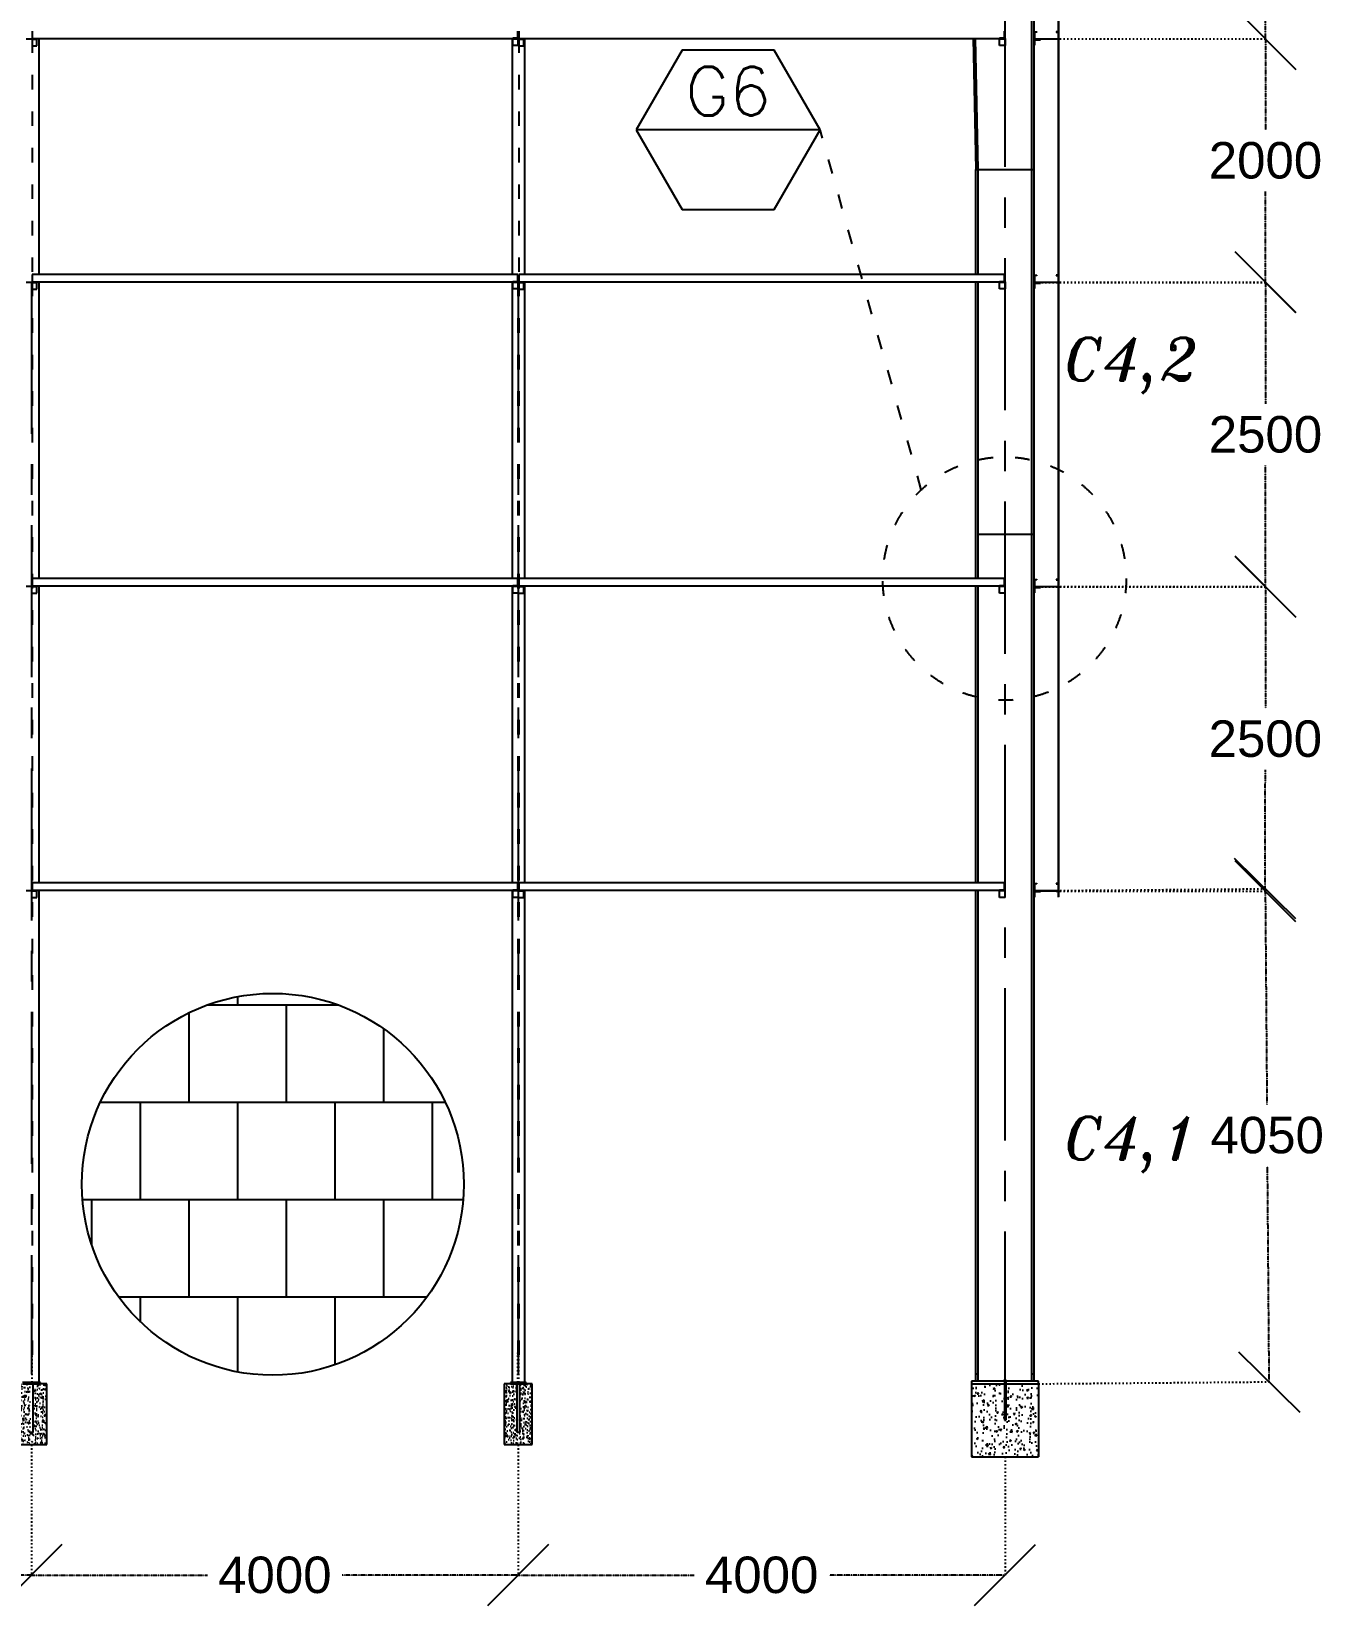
# Model space of a CAD drawing. Header units: inches. Extents: x -15 to 1885144, y -42615 to 866270.
# Drawn here: x 1717034 to 1727643, y 146264 to 159200 of the extents above; entities that cross this region are included whole.
import ezdxf
from ezdxf.enums import TextEntityAlignment as Align

# ---------------------------------------------------------------- set-up
doc = ezdxf.new("R2010")
doc.units = ezdxf.units.IN
doc.header["$LTSCALE"] = 100
doc.header["$MEASUREMENT"] = 0
for name, pattern in [('CENTER', [2, 1.25, -0.25, 0.25, -0.25]), ('dash line', [30, 12, -18]), ('PHANTOM2', [1.25, 0.625, -0.125, 0.125, -0.125, 0.125, -0.125])]:
    doc.linetypes.add(name, pattern=pattern)
for name, color, linetype in [('axis', 8, 'PHANTOM2'), ('bolt', 1, 'Continuous'), ('corrugated sheet', 6, 'Continuous'), ('dimensions', 10, 'PHANTOM2'), ('layout', 7, 'Continuous'), ('pedestal', 9, 'Continuous'), ('purlins', 4, 'Continuous'), ('sections', 3, 'Continuous'), ('text', 3, 'Continuous')]:
    doc.layers.add(name, color=color, linetype=linetype)
doc.styles.add('romans', font='romans.shx', dxfattribs={"width": 0.75})
doc.styles.get("Standard").update_dxf_attribs({"font": 'arial.ttf'})
doc.styles.add('TEXT-3', font='ITALICT.shx', dxfattribs={"height": 350})
doc.dimstyles.new('Dim_1', dxfattribs={"dimtxt": 300, "dimasz": 500, "dimexe": 0.0625, "dimexo": 0.0625, "dimgap": 100, "dimtad": 0, "dimtih": 1, "dimtoh": 1, "dimdec": 0, "dimzin": 0, "dimdsep": 46, "dimtxsty": 'Standard', "dimblk": 'OBLIQUE', "dimcen": 0.09, "dimclrd": 256, "dimclre": 256, "dimclrt": 256, "dimadec": 0, "dimazin": 0, "dimtm": 1e-09, "dimtfac": 1, "dimtdec": 0, "dimtofl": 0, "dimtmove": 0, "dimatfit": 3, "dimfxl": 1, "dimtfillclr": 256, "dimtolj": 1, "dimtzin": 0, "dimlwe": -1, "dimarcsym": 0})

# ---------------------------------------------------------------- blocks, each defined once
blk = doc.blocks.new('_Oblique')
at = {"color": 0, "linetype": 'ByBlock', "lineweight": -2}
blk.add_line((-0.5, -0.5), (0.5, 0.5), dxfattribs=at)
blk = doc.blocks.new('*D1380')
at = {"layer": 'Defpoints', "color": 0, "ltscale": 0.01, "transparency": 16777216}
for p in [(1725276, 152138), (1727172, 152154), (1725309, 148086)]:
    blk.add_point(p, dxfattribs=at)
at = {"layer": 'dimensions', "linetype": 'dash line', "ltscale": 0.01, "transparency": 16777216}
for p, q in [((1725276, 152138), (1727172, 152154)), ((1725309, 148086), (1727205, 148102))]:
    blk.add_line(p, q, dxfattribs=at)
at = {"layer": 'dimensions', "lineweight": -2, "ltscale": 0.01, "transparency": 16777216}
for p, q in [((1727172, 152154), (1727186, 150381)), ((1727205, 148102), (1727191, 149875))]:
    blk.add_line(p, q, dxfattribs=at)
at = {"layer": 'dimensions', "lineweight": -2, "ltscale": 0.01, "transparency": 16777216, "xscale": 500, "yscale": 500, "zscale": 500}
for p, rotation in [((1727172, 152154), 90.46661375195528), ((1727205, 148102), 270.4666137519553)]:
    blk.add_blockref('_Oblique', p, dxfattribs=dict(at, rotation=rotation))
at = {"layer": 'dimensions', "ltscale": 0.01, "transparency": 16777216, "insert": (1727188, 150128), "char_height": 300, "attachment_point": 5}
blk.add_mtext('\\A1;4050', dxfattribs=at)
blk = doc.blocks.new('*D1381')
at = {"layer": 'Defpoints', "color": 0, "ltscale": 0.01, "transparency": 16777216}
for p in [(1725276, 154638), (1727174, 154637), (1725274, 152136)]:
    blk.add_point(p, dxfattribs=at)
at = {"layer": 'dimensions', "linetype": 'dash line', "ltscale": 0.01, "transparency": 16777216}
for p, q in [((1725276, 154638), (1727174, 154637)), ((1725274, 152136), (1727172, 152135))]:
    blk.add_line(p, q, dxfattribs=at)
at = {"layer": 'dimensions', "lineweight": -2, "ltscale": 0.01, "transparency": 16777216}
for p, q in [((1727174, 154637), (1727173, 153639)), ((1727172, 152135), (1727173, 153133))]:
    blk.add_line(p, q, dxfattribs=at)
at = {"layer": 'dimensions', "lineweight": -2, "ltscale": 0.01, "transparency": 16777216, "xscale": 500, "yscale": 500, "zscale": 500}
for p, rotation in [((1727174, 154637), 89.95420002613147), ((1727172, 152135), 269.9542000261315)]:
    blk.add_blockref('_Oblique', p, dxfattribs=dict(at, rotation=rotation))
at = {"layer": 'dimensions', "ltscale": 0.01, "transparency": 16777216, "insert": (1727173, 153386), "char_height": 300, "attachment_point": 5}
blk.add_mtext('\\A1;2500', dxfattribs=at)
blk = doc.blocks.new('*D1382')
at = {"layer": 'Defpoints', "color": 0, "ltscale": 0.01, "transparency": 16777216}
for p in [(1725274, 157138), (1727174, 157138), (1725274, 154636)]:
    blk.add_point(p, dxfattribs=at)
at = {"layer": 'dimensions', "linetype": 'dash line', "ltscale": 0.01, "transparency": 16777216}
for p, q in [((1725274, 157138), (1727174, 157138)), ((1725274, 154636), (1727174, 154636))]:
    blk.add_line(p, q, dxfattribs=at)
at = {"layer": 'dimensions', "lineweight": -2, "ltscale": 0.01, "transparency": 16777216}
for p, q in [((1727174, 157138), (1727174, 156140)), ((1727174, 154636), (1727174, 155634))]:
    blk.add_line(p, q, dxfattribs=at)
at = {"layer": 'dimensions', "lineweight": -2, "ltscale": 0.01, "transparency": 16777216, "xscale": 500, "yscale": 500, "zscale": 500}
for p, rotation in [((1727174, 157138), 90), ((1727174, 154636), 270)]:
    blk.add_blockref('_Oblique', p, dxfattribs=dict(at, rotation=rotation))
at = {"layer": 'dimensions', "ltscale": 0.01, "transparency": 16777216, "insert": (1727174, 155887), "char_height": 300, "attachment_point": 5}
blk.add_mtext('\\A1;2500', dxfattribs=at)
blk = doc.blocks.new('*D1383')
at = {"layer": 'Defpoints', "color": 0, "ltscale": 0.01, "transparency": 16777216}
for p in [(1725274, 159138), (1727174, 159138), (1725274, 157139)]:
    blk.add_point(p, dxfattribs=at)
at = {"layer": 'dimensions', "linetype": 'dash line', "ltscale": 0.01, "transparency": 16777216}
for p, q in [((1725274, 159138), (1727174, 159138)), ((1725274, 157139), (1727174, 157139))]:
    blk.add_line(p, q, dxfattribs=at)
at = {"layer": 'dimensions', "lineweight": -2, "ltscale": 0.01, "transparency": 16777216}
for p, q in [((1727174, 159138), (1727174, 158392)), ((1727174, 157139), (1727174, 157886))]:
    blk.add_line(p, q, dxfattribs=at)
at = {"layer": 'dimensions', "lineweight": -2, "ltscale": 0.01, "transparency": 16777216, "xscale": 500, "yscale": 500, "zscale": 500}
for p, rotation in [((1727174, 159138), 90), ((1727174, 157139), 270)]:
    blk.add_blockref('_Oblique', p, dxfattribs=dict(at, rotation=rotation))
at = {"layer": 'dimensions', "ltscale": 0.01, "transparency": 16777216, "insert": (1727174, 158139), "char_height": 300, "attachment_point": 5}
blk.add_mtext('\\A1;2000', dxfattribs=at)
blk = doc.blocks.new('*D1384')
at = {"layer": 'Defpoints', "color": 0, "ltscale": 0.01, "transparency": 16777216}
for p in [(1725274, 161136), (1727174, 161136), (1725274, 159138)]:
    blk.add_point(p, dxfattribs=at)
at = {"layer": 'dimensions', "linetype": 'dash line', "ltscale": 0.01, "transparency": 16777216}
for p, q in [((1725274, 161136), (1727174, 161136)), ((1725274, 159138), (1727174, 159138))]:
    blk.add_line(p, q, dxfattribs=at)
at = {"layer": 'dimensions', "lineweight": -2, "ltscale": 0.01, "transparency": 16777216}
for p, q in [((1727174, 161136), (1727174, 160390)), ((1727174, 159138), (1727174, 159884))]:
    blk.add_line(p, q, dxfattribs=at)
at = {"layer": 'dimensions', "lineweight": -2, "ltscale": 0.01, "transparency": 16777216, "xscale": 500, "yscale": 500, "zscale": 500}
for p, rotation in [((1727174, 161136), 90), ((1727174, 159138), 270)]:
    blk.add_blockref('_Oblique', p, dxfattribs=dict(at, rotation=rotation))
at = {"layer": 'dimensions', "ltscale": 0.01, "transparency": 16777216, "insert": (1727174, 160137), "char_height": 300, "attachment_point": 5}
blk.add_mtext('\\A1;2000', dxfattribs=at)
blk = doc.blocks.new('*D1405')
at = {"layer": 'Defpoints', "color": 0, "ltscale": 0.01, "transparency": 16777216}
for p in [(1708034, 147586), (1717034, 147586), (1717034, 146514)]:
    blk.add_point(p, dxfattribs=at)
at = {"layer": 'dimensions', "linetype": 'dash line', "ltscale": 0.01, "transparency": 16777216}
for p, q in [((1708034, 147586), (1708034, 146514)), ((1717034, 147586), (1717034, 146514))]:
    blk.add_line(p, q, dxfattribs=at)
at = {"layer": 'dimensions', "lineweight": -2, "ltscale": 0.01, "transparency": 16777216}
for p, q in [((1708034, 146514), (1711987, 146514)), ((1717034, 146514), (1713082, 146514))]:
    blk.add_line(p, q, dxfattribs=at)
at = {"layer": 'dimensions', "lineweight": -2, "ltscale": 0.01, "transparency": 16777216, "xscale": 500, "yscale": 500, "zscale": 500, "rotation": 180}
blk.add_blockref('_Oblique', (1708034, 146514), dxfattribs=at)
at = {"layer": 'dimensions', "lineweight": -2, "ltscale": 0.01, "transparency": 16777216, "xscale": 500, "yscale": 500, "zscale": 500}
blk.add_blockref('_Oblique', (1717034, 146514), dxfattribs=at)
at = {"layer": 'dimensions', "ltscale": 0.01, "transparency": 16777216, "insert": (1712534, 146514), "char_height": 300, "attachment_point": 5}
blk.add_mtext('\\A1;9000', dxfattribs=at)
blk = doc.blocks.new('*D1406')
at = {"layer": 'Defpoints', "color": 0, "ltscale": 0.01, "transparency": 16777216}
for p in [(1717034, 147586), (1721034, 147586), (1721034, 146514)]:
    blk.add_point(p, dxfattribs=at)
at = {"layer": 'dimensions', "linetype": 'dash line', "ltscale": 0.01, "transparency": 16777216}
for p, q in [((1717034, 147586), (1717034, 146514)), ((1721034, 147586), (1721034, 146514))]:
    blk.add_line(p, q, dxfattribs=at)
at = {"layer": 'dimensions', "lineweight": -2, "ltscale": 0.01, "transparency": 16777216}
for p, q in [((1717034, 146514), (1718481, 146514)), ((1721034, 146514), (1719588, 146514))]:
    blk.add_line(p, q, dxfattribs=at)
at = {"layer": 'dimensions', "lineweight": -2, "ltscale": 0.01, "transparency": 16777216, "xscale": 500, "yscale": 500, "zscale": 500, "rotation": 180}
blk.add_blockref('_Oblique', (1717034, 146514), dxfattribs=at)
at = {"layer": 'dimensions', "lineweight": -2, "ltscale": 0.01, "transparency": 16777216, "xscale": 500, "yscale": 500, "zscale": 500}
blk.add_blockref('_Oblique', (1721034, 146514), dxfattribs=at)
at = {"layer": 'dimensions', "ltscale": 0.01, "transparency": 16777216, "insert": (1719034, 146514), "char_height": 300, "attachment_point": 5}
blk.add_mtext('\\A1;4000', dxfattribs=at)
blk = doc.blocks.new('*D1407')
at = {"layer": 'Defpoints', "color": 0, "ltscale": 0.01, "transparency": 16777216}
for p in [(1721034, 147586), (1725034, 147486), (1725034, 146514)]:
    blk.add_point(p, dxfattribs=at)
at = {"layer": 'dimensions', "linetype": 'dash line', "ltscale": 0.01, "transparency": 16777216}
for p, q in [((1721034, 147586), (1721034, 146514)), ((1725034, 147486), (1725034, 146514))]:
    blk.add_line(p, q, dxfattribs=at)
at = {"layer": 'dimensions', "lineweight": -2, "ltscale": 0.01, "transparency": 16777216}
for p, q in [((1721034, 146514), (1722481, 146514)), ((1725034, 146514), (1723588, 146514))]:
    blk.add_line(p, q, dxfattribs=at)
at = {"layer": 'dimensions', "lineweight": -2, "ltscale": 0.01, "transparency": 16777216, "xscale": 500, "yscale": 500, "zscale": 500, "rotation": 180}
blk.add_blockref('_Oblique', (1721034, 146514), dxfattribs=at)
at = {"layer": 'dimensions', "lineweight": -2, "ltscale": 0.01, "transparency": 16777216, "xscale": 500, "yscale": 500, "zscale": 500}
blk.add_blockref('_Oblique', (1725034, 146514), dxfattribs=at)
at = {"layer": 'dimensions', "ltscale": 0.01, "transparency": 16777216, "insert": (1723034, 146514), "char_height": 300, "attachment_point": 5}
blk.add_mtext('\\A1;4000', dxfattribs=at)

msp = doc.modelspace()

# ---------------------------------------------------------------- hatches: boundary and pattern name
at = {"layer": 'bolt', "ltscale": 0.01}
h = msp.add_hatch(color=256, dxfattribs=at)
h.dxf.hatch_style = 1
h.paths.add_polyline_path([(1717024.378, 148086.301), (1717024.378, 148096.301), (1717044.378, 148096.301), (1717044.378, 148086.301)])
h = msp.add_hatch(color=256, dxfattribs=at)
h.dxf.hatch_style = 1
h.paths.add_polyline_path([(1721024.462, 148086.301), (1721024.462, 148096.301), (1721044.462, 148096.301), (1721044.462, 148086.301)])
at = {"layer": 'layout', "ltscale": 0.01}
h = msp.add_hatch(dxfattribs=at)
h.set_pattern_fill('AR-B88', color=256, scale=100)
h.set_pattern_definition([(0, (64729.6, 0), (0, 800), []), (90, (64729.62, 0), (-400, 800), [800, -800])])
h.paths.add_polyline_path([(1720586.199, 149725.372, 1), (1717448.074, 149725.372, 1)])
at = {"layer": 'pedestal', "ltscale": 0.01}
h = msp.add_hatch(dxfattribs=at)
h.set_pattern_fill('AR-CONC', color=256, scale=10)
h.set_pattern_definition([(50, (692453.753, 103224.605), (71.7260183, -6.2752135), [7.5, -82.5]), (355, (692453.75, 103224.605), (-13.8751334, 75.2192134), [6, -66]), (100.4514445, (692459.73, 103224.08), (57.8508847, 68.943999), [6.374019, -70.114211]), (46.1842, (692453.75, 103244.605), (106.724133, -16.551928), [11.25, -123.75]), (96.635635, (692462.65, 103243.23), (93.466195, 97.41186), [9.561034, -105.171376]), (351.184164, (692453.75, 103244.6), (93.466195, 97.41186), [9, -99]), (21, (692463.753, 103239.605), (59.6907052, -40.261889), [7.5, -82.5]), (326, (692463.75, 103239.605), (24.331533, 72.5150045), [6, -66]), (71.451445, (692468.73, 103236.25), (84.0222377, 32.2531153), [6.374019, -70.114211]), (37.5, (692453.753, 103224.605), (1.2159855, 33.2893854), [0, -65.2, 0, -67, 0, -66.25]), (7.5, (692453.753, 103224.605), (26.3069537, 39.4411712), [0, -38.2, 0, -63.7, 0, -25.25]), (327.5, (692431.453, 103224.605), (53.3822436, -2.2554872), [0, -25, 0, -78, 0, -103.5]), (317.5, (692421.453, 103224.605), (58.318617, 10.0104982), [0, -32.5, 0, -51.8, 0, -73.5])])
h.paths.add_polyline_path([(1716909.295, 147586.301), (1716909.295, 148086.301), (1716959.295, 148086.301), (1717024.378, 148086.301), (1717024.378, 147686.301), (1717044.378, 147686.301), (1717044.378, 148086.301), (1717109.295, 148086.301), (1717159.295, 148086.301), (1717159.295, 147586.301)])
h = msp.add_hatch(dxfattribs=at)
h.set_pattern_fill('AR-CONC', color=256, scale=10)
h.set_pattern_definition([(50, (688453.67, 103224.605), (71.7260183, -6.2752135), [7.5, -82.5]), (355, (688453.67, 103224.605), (-13.8751334, 75.2192134), [6, -66]), (100.4514445, (688459.65, 103224.08), (57.8508847, 68.943999), [6.374019, -70.114211]), (46.1842, (688453.67, 103244.605), (106.724133, -16.551928), [11.25, -123.75]), (96.635635, (688462.56, 103243.23), (93.466195, 97.41186), [9.561034, -105.171376]), (351.184164, (688453.67, 103244.6), (93.466195, 97.41186), [9, -99]), (21, (688463.67, 103239.605), (59.6907052, -40.261889), [7.5, -82.5]), (326, (688463.67, 103239.605), (24.331533, 72.5150045), [6, -66]), (71.451445, (688468.644, 103236.25), (84.0222377, 32.2531153), [6.374019, -70.114211]), (37.5, (688453.67, 103224.605), (1.2159855, 33.2893854), [0, -65.2, 0, -67, 0, -66.25]), (7.5, (688453.67, 103224.605), (26.3069537, 39.4411712), [0, -38.2, 0, -63.7, 0, -25.25]), (327.5, (688431.37, 103224.605), (53.3822436, -2.2554872), [0, -25, 0, -78, 0, -103.5]), (317.5, (688421.37, 103224.605), (58.318617, 10.0104982), [0, -32.5, 0, -51.8, 0, -73.5])])
h.paths.add_polyline_path([(1720919.378, 147586.301), (1720919.378, 148086.301), (1720959.378, 148086.301), (1721024.462, 148086.301), (1721024.462, 147686.301), (1721044.462, 147686.301), (1721044.462, 148086.301), (1721109.378, 148086.301), (1721149.378, 148086.301), (1721149.378, 147586.301)])
at = {"layer": 'pedestal', "ltscale": 10}
h = msp.add_hatch(dxfattribs=at)
h.set_pattern_fill('AR-CONC', color=256, scale=19)
h.set_pattern_definition([(50, (791154.06, 105386.71), (136.279435, -11.922906), [14.25, -156.75]), (355, (791154.06, 105386.71), (-26.362753, 142.916505), [11.4, -125.4]), (100.451444, (791165.41, 105385.72), (109.91668, 130.993598), [12.110636, -133.217001]), (46.1842, (791154.06, 105424.71), (202.775853, -31.448663), [21.375, -235.125]), (96.635635, (791170.96, 105422.09), (177.58577, 185.082534), [18.165965, -199.825614]), (351.184164, (791154.06, 105424.7), (177.58577, 185.082534), [17.1, -188.1]), (21, (791173.06, 105415.21), (113.41234, -76.497589), [14.25, -156.75]), (326, (791173.06, 105415.21), (46.229913, 137.778509), [11.4, -125.4]), (71.451445, (791182.51, 105408.83), (159.642252, 61.280919), [12.110636, -133.217001]), (37.5, (791154.057, 105386.71), (2.3103725, 63.2498322), [0, -123.88, 0, -127.3, 0, -125.875]), (7.5, (791154.06, 105386.71), (49.983212, 74.9382253), [0, -72.58, 0, -121.03, 0, -47.975]), (327.5, (791111.687, 105386.71), (101.426263, -4.2854256), [0, -47.5, 0, -148.2, 0, -196.65]), (317.5, (791092.69, 105386.71), (110.805372, 19.019947), [0, -61.75, 0, -98.42, 0, -139.65])])
h.paths.add_polyline_path([(1725029.378, 148086.301), (1724759.378, 148086.301), (1724759.378, 147486.301), (1725309.378, 147486.301), (1725309.378, 148086.301), (1725039.378, 148086.301), (1725039.378, 147786.301), (1725029.378, 147786.301)])
h.paths.add_polyline_path([(1724882.404, 147990.871), (1724977.861, 147990.871), (1724977.861, 148032.085), (1724882.404, 148032.085)], flags=16)
h.paths.add_polyline_path([(1725054.353, 147915.557), (1725149.81, 147915.557), (1725149.81, 147956.771), (1725054.353, 147956.771)], flags=16)
at = {"layer": 'purlins', "ltscale": 0.01}
h = msp.add_hatch(color=256, dxfattribs=at)
h.dxf.hatch_style = 1
h.paths.add_polyline_path([(1717064.378, 159137.095), (1717064.378, 159143.095), (1717054.378, 159143.095), (1717054.378, 159137.095)])
h = msp.add_hatch(color=256, dxfattribs=at)
h.dxf.hatch_style = 1
h.paths.add_polyline_path([(1721004.371, 159137.461), (1721004.371, 159143.461), (1721014.371, 159143.461), (1721014.371, 159137.461)])
h = msp.add_hatch(color=256, dxfattribs=at)
h.dxf.hatch_style = 1
h.paths.add_polyline_path([(1721064.378, 159137.095), (1721064.378, 159143.095), (1721054.378, 159143.095), (1721054.378, 159137.095)])
h = msp.add_hatch(color=256, dxfattribs=at)
h.dxf.hatch_style = 1
h.paths.add_polyline_path([(1725004.371, 159137.461), (1725004.371, 159143.461), (1725014.371, 159143.461), (1725014.371, 159137.461)])
at = {"layer": 'purlins', "ltscale": 10}
h = msp.add_hatch(color=256, dxfattribs=at)
h.dxf.hatch_style = 1
h.paths.add_polyline_path([(1725306.878, 159136.301), (1725306.878, 159131.301), (1725296.878, 159131.301), (1725296.878, 159136.301)])
h = msp.add_hatch(color=256, dxfattribs=at)
h.dxf.hatch_style = 1
h.paths.add_polyline_path([(1725306.878, 159136.301), (1725306.878, 159131.301), (1725296.878, 159131.301), (1725296.878, 159136.301)])
at = {"layer": 'purlins', "ltscale": 0.01}
h = msp.add_hatch(color=256, dxfattribs=at)
h.dxf.hatch_style = 1
h.paths.add_polyline_path([(1717064.378, 157137.095), (1717064.378, 157143.095), (1717054.378, 157143.095), (1717054.378, 157137.095)])
h = msp.add_hatch(color=256, dxfattribs=at)
h.dxf.hatch_style = 1
h.paths.add_polyline_path([(1721004.371, 157137.461), (1721004.371, 157143.461), (1721014.371, 157143.461), (1721014.371, 157137.461)])
h = msp.add_hatch(color=256, dxfattribs=at)
h.dxf.hatch_style = 1
h.paths.add_polyline_path([(1721064.378, 157137.095), (1721064.378, 157143.095), (1721054.378, 157143.095), (1721054.378, 157137.095)])
h = msp.add_hatch(color=256, dxfattribs=at)
h.dxf.hatch_style = 1
h.paths.add_polyline_path([(1725004.371, 157137.461), (1725004.371, 157143.461), (1725014.371, 157143.461), (1725014.371, 157137.461)])
at = {"layer": 'purlins', "ltscale": 10}
h = msp.add_hatch(color=256, dxfattribs=at)
h.dxf.hatch_style = 1
h.paths.add_polyline_path([(1725306.878, 157136.301), (1725306.878, 157131.301), (1725296.878, 157131.301), (1725296.878, 157136.301)])
h = msp.add_hatch(color=256, dxfattribs=at)
h.dxf.hatch_style = 1
h.paths.add_polyline_path([(1725306.878, 157136.301), (1725306.878, 157131.301), (1725296.878, 157131.301), (1725296.878, 157136.301)])
at = {"layer": 'purlins', "ltscale": 0.01}
h = msp.add_hatch(color=256, dxfattribs=at)
h.dxf.hatch_style = 1
h.paths.add_polyline_path([(1717064.378, 154637.095), (1717064.378, 154643.095), (1717054.378, 154643.095), (1717054.378, 154637.095)])
h = msp.add_hatch(color=256, dxfattribs=at)
h.dxf.hatch_style = 1
h.paths.add_polyline_path([(1721004.371, 154637.461), (1721004.371, 154643.461), (1721014.371, 154643.461), (1721014.371, 154637.461)])
h = msp.add_hatch(color=256, dxfattribs=at)
h.dxf.hatch_style = 1
h.paths.add_polyline_path([(1721064.378, 154637.095), (1721064.378, 154643.095), (1721054.378, 154643.095), (1721054.378, 154637.095)])
h = msp.add_hatch(color=256, dxfattribs=at)
h.dxf.hatch_style = 1
h.paths.add_polyline_path([(1725004.371, 154637.461), (1725004.371, 154643.461), (1725014.371, 154643.461), (1725014.371, 154637.461)])
at = {"layer": 'purlins', "ltscale": 10}
h = msp.add_hatch(color=256, dxfattribs=at)
h.dxf.hatch_style = 1
h.paths.add_polyline_path([(1725306.878, 154636.301), (1725306.878, 154631.301), (1725296.878, 154631.301), (1725296.878, 154636.301)])
h = msp.add_hatch(color=256, dxfattribs=at)
h.dxf.hatch_style = 1
h.paths.add_polyline_path([(1725306.878, 154636.301), (1725306.878, 154631.301), (1725296.878, 154631.301), (1725296.878, 154636.301)])
at = {"layer": 'purlins', "ltscale": 0.01}
h = msp.add_hatch(color=256, dxfattribs=at)
h.dxf.hatch_style = 1
h.paths.add_polyline_path([(1717064.378, 152137.095), (1717064.378, 152143.095), (1717054.378, 152143.095), (1717054.378, 152137.095)])
h = msp.add_hatch(color=256, dxfattribs=at)
h.dxf.hatch_style = 1
h.paths.add_polyline_path([(1721004.371, 152137.461), (1721004.371, 152143.461), (1721014.371, 152143.461), (1721014.371, 152137.461)])
h = msp.add_hatch(color=256, dxfattribs=at)
h.dxf.hatch_style = 1
h.paths.add_polyline_path([(1721064.378, 152137.095), (1721064.378, 152143.095), (1721054.378, 152143.095), (1721054.378, 152137.095)])
h = msp.add_hatch(color=256, dxfattribs=at)
h.dxf.hatch_style = 1
h.paths.add_polyline_path([(1725004.371, 152137.461), (1725004.371, 152143.461), (1725014.371, 152143.461), (1725014.371, 152137.461)])
at = {"layer": 'purlins', "ltscale": 10}
h = msp.add_hatch(color=256, dxfattribs=at)
h.dxf.hatch_style = 1
h.paths.add_polyline_path([(1725306.878, 152136.301), (1725306.878, 152131.301), (1725296.878, 152131.301), (1725296.878, 152136.301)])

# ---------------------------------------------------------------- linework, layer by layer
at = {"layer": 'axis', "linetype": 'CENTER', "ltscale": 10}
for p, q in [((1725034.378, 148086.301), (1725034.378, 165895.986)), ((1721034.378, 159143.095), (1721034.378, 159083.095)), ((1721034.378, 159143.095), (1721034.378, 159083.095)), ((1721034.378, 159143.095), (1721034.378, 159083.095)), ((1717034.378, 157143.095), (1717034.378, 148166.301)), ((1717034.378, 157143.095), (1717034.378, 148166.301)), ((1717034.378, 157143.095), (1717034.378, 148166.301)), ((1717034.378, 157143.095), (1717034.378, 148166.301)), ((1721034.378, 157143.095), (1721034.378, 148165.821)), ((1721034.378, 157143.095), (1721034.378, 148165.821)), ((1721034.378, 157143.095), (1721034.378, 148165.821))]:
    msp.add_line(p, q, dxfattribs=at)
at = {"layer": 'bolt', "ltscale": 0.01}
for p, q in [((1717044.378, 148096.301), (1717044.378, 148086.301)), ((1717044.378, 148086.301), (1717044.378, 147686.301)), ((1721024.462, 148096.301), (1721024.462, 148086.301)), ((1721024.462, 147686.301), (1721024.462, 148086.301)), ((1721044.462, 148096.301), (1721044.462, 148086.301)), ((1721044.462, 148086.301), (1721044.462, 147686.301)), ((1717044.378, 147686.301), (1717024.378, 147686.301)), ((1721044.462, 147686.301), (1721024.462, 147686.301))]:
    msp.add_line(p, q, dxfattribs=at)
at = {"layer": 'bolt', "ltscale": 10}
for p, q in [((1725044.378, 148116.301), (1725024.378, 148116.301)), ((1725024.378, 148116.301), (1725024.378, 148106.301)), ((1725024.378, 148106.301), (1725029.378, 148106.301)), ((1725029.378, 148106.301), (1725029.378, 148116.301)), ((1725029.378, 148106.301), (1725029.378, 147786.301)), ((1725029.378, 148106.301), (1725039.378, 148106.301)), ((1725039.378, 148106.301), (1725039.378, 148116.301)), ((1725039.378, 148106.301), (1725039.378, 147786.301)), ((1725039.378, 148106.301), (1725044.378, 148106.301)), ((1725044.378, 148106.301), (1725044.378, 148116.301)), ((1725029.378, 147786.301), (1725039.378, 147786.301))]:
    msp.add_line(p, q, dxfattribs=at)
at = {"layer": 'corrugated sheet', "ltscale": 10}
for p, q in [((1725474.378, 152086.801), (1725474.378, 161446.491)), ((1725474.378, 152086.301), (1725474.378, 161445.991)), ((1725474.878, 152086.801), (1725474.878, 161446.491))]:
    msp.add_line(p, q, dxfattribs=at)
at = {"layer": 'layout', "ltscale": 10}
for p, q in [((1725254.378, 155066.301), (1725254.378, 161368.616)), ((1725274.378, 155066.301), (1725274.378, 161368.616)), ((1724772.69, 159143.095), (1724794.378, 158066.301)), ((1724814.378, 158066.301), (1724792.69, 159143.095)), ((1724794.378, 158066.301), (1725254.378, 158066.301)), ((1724794.378, 157203.095), (1724794.378, 158066.301)), ((1724814.378, 157203.095), (1724814.378, 158066.301)), ((1725254.378, 158066.301), (1725274.378, 158066.301)), ((1724794.378, 154703.095), (1724794.378, 157143.095)), ((1724814.378, 154703.095), (1724814.378, 157143.095)), ((1725254.378, 155066.301), (1724814.378, 155066.301)), ((1725254.378, 148106.301), (1725254.378, 155066.301)), ((1725274.378, 155066.301), (1725254.378, 155066.301)), ((1725274.378, 148106.301), (1725274.378, 155066.301)), ((1724794.378, 152203.095), (1724794.378, 154643.095)), ((1724814.378, 152203.095), (1724814.378, 154643.095)), ((1724794.378, 148106.301), (1724794.378, 152143.095)), ((1724814.378, 148106.301), (1724814.378, 152143.095))]:
    msp.add_line(p, q, dxfattribs=at)
at = {"layer": 'layout', "linetype": 'dash line', "ltscale": 0.1}
for p, q in [((1717039.378, 159143.095), (1717039.378, 157203.095)), ((1721029.378, 159143.095), (1721029.378, 159083.461)), ((1721039.378, 159143.095), (1721039.378, 157203.095)), ((1717039.378, 157143.095), (1717039.378, 148166.301)), ((1721029.378, 157143.095), (1721029.378, 148166.301)), ((1721039.378, 157143.095), (1721039.378, 148166.301))]:
    msp.add_line(p, q, dxfattribs=at)
at = {"layer": 'layout', "ltscale": 0.01}
for p, q in [((1717094.378, 159143.095), (1717094.378, 157203.095)), ((1720984.378, 159143.095), (1720984.378, 157203.095)), ((1721084.378, 159143.095), (1721084.378, 157203.095)), ((1717094.378, 157143.095), (1717094.378, 154703.095)), ((1720984.378, 157143.095), (1720984.378, 154703.095)), ((1721084.378, 157143.095), (1721084.378, 154703.095)), ((1717094.378, 154643.095), (1717094.378, 152203.095)), ((1720984.378, 154643.095), (1720984.378, 152203.095)), ((1721084.378, 154643.095), (1721084.378, 152203.095)), ((1717094.378, 152143.095), (1717094.378, 148166.301)), ((1720984.378, 152143.095), (1720984.378, 148166.301)), ((1721084.378, 152143.095), (1721084.378, 148166.301))]:
    msp.add_line(p, q, dxfattribs=at)
msp.add_circle((1719017.137, 149725.372), 1569.062, dxfattribs=at)
at = {"layer": 'pedestal', "ltscale": 0.01}
for p, q in [((1717159.295, 148086.301), (1717109.295, 148086.301)), ((1717159.295, 147586.301), (1717159.295, 148086.301)), ((1720969.378, 148086.301), (1720919.378, 148086.301)), ((1720919.378, 148086.301), (1720919.378, 147586.301)), ((1721149.378, 148086.301), (1721099.378, 148086.301)), ((1721149.378, 147586.301), (1721149.378, 148086.301)), ((1716909.295, 147586.301), (1717159.295, 147586.301)), ((1720919.378, 147586.301), (1721149.378, 147586.301))]:
    msp.add_line(p, q, dxfattribs=at)
at = {"layer": 'pedestal', "ltscale": 10}
for p, q in [((1724759.378, 148086.301), (1724759.378, 147486.301)), ((1725309.378, 148086.301), (1725309.378, 147486.301)), ((1724759.378, 147486.301), (1725309.378, 147486.301))]:
    msp.add_line(p, q, dxfattribs=at)
at = {"layer": 'purlins', "ltscale": 0.01}
for p, q in [((1717034.378, 159137.461), (1716989.371, 159137.461)), ((1717034.378, 159143.095), (1721034.378, 159143.095)), ((1717034.378, 159137.095), (1717079.378, 159137.095)), ((1717039.378, 159203.095), (1717039.378, 159143.095)), ((1717039.378, 159143.095), (1717079.378, 159143.095)), ((1717054.378, 159143.095), (1717054.378, 159137.095)), ((1717064.378, 159143.095), (1717064.378, 159137.095)), ((1717079.378, 159137.095), (1717079.378, 159143.095)), ((1717079.378, 159083.095), (1717079.378, 159137.095)), ((1720989.371, 159137.461), (1720989.371, 159143.461)), ((1721029.371, 159143.461), (1720989.371, 159143.461)), ((1721034.378, 159137.461), (1720989.371, 159137.461)), ((1720989.371, 159083.461), (1720989.371, 159137.461)), ((1721004.371, 159143.461), (1721004.371, 159137.461)), ((1721014.371, 159143.461), (1721014.371, 159137.461)), ((1721029.371, 159143.461), (1721029.371, 159203.461)), ((1721034.378, 159143.095), (1725034.378, 159143.095)), ((1721034.378, 159137.095), (1721079.378, 159137.095)), ((1721039.378, 159203.095), (1721039.378, 159143.095)), ((1721039.378, 159143.095), (1721079.378, 159143.095)), ((1721054.378, 159143.095), (1721054.378, 159137.095)), ((1721064.378, 159143.095), (1721064.378, 159137.095)), ((1721079.378, 159137.095), (1721079.378, 159143.095)), ((1721079.378, 159083.095), (1721079.378, 159137.095)), ((1724989.371, 159137.461), (1724989.371, 159143.461)), ((1725029.371, 159143.461), (1724989.371, 159143.461)), ((1725034.378, 159137.461), (1724989.371, 159137.461)), ((1724989.371, 159083.461), (1724989.371, 159137.461)), ((1725004.371, 159143.461), (1725004.371, 159137.461)), ((1725014.371, 159143.461), (1725014.371, 159137.461)), ((1725029.371, 159143.461), (1725029.371, 159203.461)), ((1725034.378, 159083.461), (1725034.378, 159143.095)), ((1725034.378, 159143.095), (1725034.378, 159083.461)), ((1717034.378, 159083.095), (1717079.378, 159083.095)), ((1721034.371, 159083.461), (1720989.371, 159083.461)), ((1721034.378, 159083.095), (1721079.378, 159083.095)), ((1725034.371, 159083.461), (1724989.371, 159083.461)), ((1721029.371, 157203.095), (1717039.378, 157203.095)), ((1717039.378, 157203.095), (1717039.378, 157143.095)), ((1721029.371, 157143.461), (1721029.371, 157203.461)), ((1725029.371, 157203.095), (1721039.378, 157203.095)), ((1721039.378, 157203.095), (1721039.378, 157143.095)), ((1725029.371, 157143.461), (1725029.371, 157203.461)), ((1717034.378, 157137.461), (1716989.371, 157137.461)), ((1717034.378, 157143.095), (1721034.378, 157143.095)), ((1717034.378, 157137.095), (1717079.378, 157137.095)), ((1717034.378, 157083.095), (1717079.378, 157083.095)), ((1717039.378, 157143.095), (1717079.378, 157143.095)), ((1717054.378, 157143.095), (1717054.378, 157137.095)), ((1717064.378, 157143.095), (1717064.378, 157137.095)), ((1717079.378, 157137.095), (1717079.378, 157143.095)), ((1717079.378, 157083.095), (1717079.378, 157137.095)), ((1720989.371, 157137.461), (1720989.371, 157143.461)), ((1721029.371, 157143.461), (1720989.371, 157143.461)), ((1721034.378, 157137.461), (1720989.371, 157137.461)), ((1720989.371, 157083.461), (1720989.371, 157137.461)), ((1721034.371, 157083.461), (1720989.371, 157083.461)), ((1721004.371, 157143.461), (1721004.371, 157137.461)), ((1721014.371, 157143.461), (1721014.371, 157137.461)), ((1721034.378, 157143.095), (1725034.378, 157143.095)), ((1721034.378, 157137.095), (1721079.378, 157137.095)), ((1721034.378, 157083.095), (1721079.378, 157083.095)), ((1721039.378, 157143.095), (1721079.378, 157143.095)), ((1721054.378, 157143.095), (1721054.378, 157137.095)), ((1721064.378, 157143.095), (1721064.378, 157137.095)), ((1721079.378, 157137.095), (1721079.378, 157143.095)), ((1721079.378, 157083.095), (1721079.378, 157137.095)), ((1724989.371, 157137.461), (1724989.371, 157143.461)), ((1725029.371, 157143.461), (1724989.371, 157143.461)), ((1725034.378, 157137.461), (1724989.371, 157137.461)), ((1724989.371, 157083.461), (1724989.371, 157137.461)), ((1725034.371, 157083.461), (1724989.371, 157083.461)), ((1725004.371, 157143.461), (1725004.371, 157137.461)), ((1725014.371, 157143.461), (1725014.371, 157137.461)), ((1725034.378, 157143.095), (1725034.378, 157083.461)), ((1717034.378, 154637.461), (1716989.371, 154637.461)), ((1717034.378, 154643.095), (1721034.378, 154643.095)), ((1717034.378, 154637.095), (1717079.378, 154637.095)), ((1721029.371, 154703.095), (1717039.378, 154703.095)), ((1717039.378, 154703.095), (1717039.378, 154643.095)), ((1717039.378, 154643.095), (1717079.378, 154643.095)), ((1717054.378, 154643.095), (1717054.378, 154637.095)), ((1717064.378, 154643.095), (1717064.378, 154637.095)), ((1717079.378, 154637.095), (1717079.378, 154643.095)), ((1717079.378, 154583.095), (1717079.378, 154637.095)), ((1720989.371, 154637.461), (1720989.371, 154643.461)), ((1721029.371, 154643.461), (1720989.371, 154643.461)), ((1721034.378, 154637.461), (1720989.371, 154637.461)), ((1720989.371, 154583.461), (1720989.371, 154637.461)), ((1721004.371, 154643.461), (1721004.371, 154637.461)), ((1721014.371, 154643.461), (1721014.371, 154637.461)), ((1721029.371, 154643.461), (1721029.371, 154703.461)), ((1721034.378, 154643.095), (1725034.378, 154643.095)), ((1721034.378, 154637.095), (1721079.378, 154637.095)), ((1725029.371, 154703.095), (1721039.378, 154703.095)), ((1721039.378, 154703.095), (1721039.378, 154643.095)), ((1721039.378, 154643.095), (1721079.378, 154643.095)), ((1721054.378, 154643.095), (1721054.378, 154637.095)), ((1721064.378, 154643.095), (1721064.378, 154637.095)), ((1721079.378, 154637.095), (1721079.378, 154643.095)), ((1721079.378, 154583.095), (1721079.378, 154637.095)), ((1724989.371, 154637.461), (1724989.371, 154643.461)), ((1725029.371, 154643.461), (1724989.371, 154643.461)), ((1725034.378, 154637.461), (1724989.371, 154637.461)), ((1724989.371, 154583.461), (1724989.371, 154637.461)), ((1725004.371, 154643.461), (1725004.371, 154637.461)), ((1725014.371, 154643.461), (1725014.371, 154637.461)), ((1725029.371, 154643.461), (1725029.371, 154703.461)), ((1725034.378, 154583.461), (1725034.378, 154643.095)), ((1717034.378, 154583.095), (1717079.378, 154583.095)), ((1721034.371, 154583.461), (1720989.371, 154583.461)), ((1721034.378, 154583.095), (1721079.378, 154583.095)), ((1725034.371, 154583.461), (1724989.371, 154583.461)), ((1717034.378, 152137.461), (1716989.371, 152137.461)), ((1717034.378, 152143.095), (1721034.378, 152143.095)), ((1717034.378, 152137.095), (1717079.378, 152137.095)), ((1721029.371, 152203.095), (1717039.378, 152203.095)), ((1717039.378, 152203.095), (1717039.378, 152143.095)), ((1717039.378, 152143.095), (1717079.378, 152143.095)), ((1717054.378, 152143.095), (1717054.378, 152137.095)), ((1717064.378, 152143.095), (1717064.378, 152137.095)), ((1717079.378, 152137.095), (1717079.378, 152143.095)), ((1717079.378, 152083.095), (1717079.378, 152137.095)), ((1720989.371, 152137.461), (1720989.371, 152143.461)), ((1721029.371, 152143.461), (1720989.371, 152143.461)), ((1721034.378, 152137.461), (1720989.371, 152137.461)), ((1720989.371, 152083.461), (1720989.371, 152137.461)), ((1721004.371, 152143.461), (1721004.371, 152137.461)), ((1721014.371, 152143.461), (1721014.371, 152137.461)), ((1721029.371, 152143.461), (1721029.371, 152203.461)), ((1721034.378, 152143.095), (1725034.378, 152143.095)), ((1721034.378, 152137.095), (1721079.378, 152137.095)), ((1725029.371, 152203.095), (1721039.378, 152203.095)), ((1721039.378, 152203.095), (1721039.378, 152143.095)), ((1721039.378, 152143.095), (1721079.378, 152143.095)), ((1721054.378, 152143.095), (1721054.378, 152137.095)), ((1721064.378, 152143.095), (1721064.378, 152137.095)), ((1721079.378, 152137.095), (1721079.378, 152143.095)), ((1721079.378, 152083.095), (1721079.378, 152137.095)), ((1724989.371, 152137.461), (1724989.371, 152143.461)), ((1725029.371, 152143.461), (1724989.371, 152143.461)), ((1725034.378, 152137.461), (1724989.371, 152137.461)), ((1724989.371, 152083.461), (1724989.371, 152137.461)), ((1725004.371, 152143.461), (1725004.371, 152137.461)), ((1725014.371, 152143.461), (1725014.371, 152137.461)), ((1725029.371, 152143.461), (1725029.371, 152203.461)), ((1725034.371, 152137.461), (1725034.371, 152143.461)), ((1725034.371, 152083.461), (1725034.371, 152137.461)), ((1717034.378, 152083.095), (1717079.378, 152083.095)), ((1721034.371, 152083.461), (1720989.371, 152083.461)), ((1721034.378, 152083.095), (1721079.378, 152083.095)), ((1725034.371, 152083.461), (1724989.371, 152083.461))]:
    msp.add_line(p, q, dxfattribs=at)
at = {"layer": 'purlins', "ltscale": 10}
for p, q in [((1725274.378, 159136.301), (1725274.378, 159196.301)), ((1725274.378, 159196.301), (1725294.378, 159196.301)), ((1725274.378, 159136.301), (1725274.378, 159196.301)), ((1725274.378, 159196.301), (1725294.378, 159196.301)), ((1725474.378, 159136.301), (1725274.378, 159136.301)), ((1725274.378, 159136.301), (1725274.378, 159086.301)), ((1725324.378, 159136.301), (1725274.378, 159136.301)), ((1725474.378, 159136.301), (1725274.378, 159136.301)), ((1725274.378, 159136.301), (1725274.378, 159086.301)), ((1725324.378, 159136.301), (1725274.378, 159136.301)), ((1725294.378, 159194.301), (1725276.378, 159194.301)), ((1725276.378, 159194.301), (1725276.378, 159138.301)), ((1725294.378, 159194.301), (1725276.378, 159194.301)), ((1725276.378, 159194.301), (1725276.378, 159138.301)), ((1725276.378, 159138.301), (1725472.378, 159138.301)), ((1725276.378, 159138.301), (1725472.378, 159138.301)), ((1725279.378, 159086.301), (1725279.378, 159131.301)), ((1725279.378, 159131.301), (1725324.378, 159131.301)), ((1725279.378, 159086.301), (1725279.378, 159131.301)), ((1725279.378, 159131.301), (1725324.378, 159131.301)), ((1725294.378, 159196.301), (1725294.378, 159194.301)), ((1725294.378, 159196.301), (1725294.378, 159194.301)), ((1725296.878, 159131.301), (1725296.878, 159136.301)), ((1725296.878, 159131.301), (1725296.878, 159136.301)), ((1725306.878, 159131.301), (1725306.878, 159136.301)), ((1725306.878, 159131.301), (1725306.878, 159136.301)), ((1725324.378, 159131.301), (1725324.378, 159136.301)), ((1725324.378, 159131.301), (1725324.378, 159136.301)), ((1725474.378, 159196.301), (1725454.378, 159196.301)), ((1725454.378, 159196.301), (1725454.378, 159194.301)), ((1725474.378, 159196.301), (1725454.378, 159196.301)), ((1725454.378, 159196.301), (1725454.378, 159194.301)), ((1725454.378, 159194.301), (1725472.378, 159194.301)), ((1725454.378, 159194.301), (1725472.378, 159194.301)), ((1725472.378, 159194.301), (1725472.378, 159138.301)), ((1725472.378, 159194.301), (1725472.378, 159138.301)), ((1725474.378, 159136.301), (1725474.378, 159196.301)), ((1725474.378, 159136.301), (1725474.378, 159196.301)), ((1725274.378, 159086.301), (1725279.378, 159086.301)), ((1725274.378, 159086.301), (1725279.378, 159086.301)), ((1725274.378, 157136.301), (1725274.378, 157196.301)), ((1725274.378, 157196.301), (1725294.378, 157196.301)), ((1725274.378, 157136.301), (1725274.378, 157196.301)), ((1725274.378, 157196.301), (1725294.378, 157196.301)), ((1725294.378, 157194.301), (1725276.378, 157194.301)), ((1725276.378, 157194.301), (1725276.378, 157138.301)), ((1725294.378, 157194.301), (1725276.378, 157194.301)), ((1725276.378, 157194.301), (1725276.378, 157138.301)), ((1725294.378, 157196.301), (1725294.378, 157194.301)), ((1725294.378, 157196.301), (1725294.378, 157194.301)), ((1725474.378, 157196.301), (1725454.378, 157196.301)), ((1725454.378, 157196.301), (1725454.378, 157194.301)), ((1725474.378, 157196.301), (1725454.378, 157196.301)), ((1725454.378, 157196.301), (1725454.378, 157194.301)), ((1725454.378, 157194.301), (1725472.378, 157194.301)), ((1725454.378, 157194.301), (1725472.378, 157194.301)), ((1725472.378, 157194.301), (1725472.378, 157138.301)), ((1725472.378, 157194.301), (1725472.378, 157138.301)), ((1725474.378, 157136.301), (1725474.378, 157196.301)), ((1725474.378, 157136.301), (1725474.378, 157196.301)), ((1725474.378, 157136.301), (1725274.378, 157136.301)), ((1725274.378, 157136.301), (1725274.378, 157086.301)), ((1725324.378, 157136.301), (1725274.378, 157136.301)), ((1725474.378, 157136.301), (1725274.378, 157136.301)), ((1725274.378, 157136.301), (1725274.378, 157086.301)), ((1725324.378, 157136.301), (1725274.378, 157136.301)), ((1725274.378, 157086.301), (1725279.378, 157086.301)), ((1725274.378, 157086.301), (1725279.378, 157086.301)), ((1725276.378, 157138.301), (1725472.378, 157138.301)), ((1725276.378, 157138.301), (1725472.378, 157138.301)), ((1725279.378, 157086.301), (1725279.378, 157131.301)), ((1725279.378, 157131.301), (1725324.378, 157131.301)), ((1725279.378, 157086.301), (1725279.378, 157131.301)), ((1725279.378, 157131.301), (1725324.378, 157131.301)), ((1725296.878, 157131.301), (1725296.878, 157136.301)), ((1725296.878, 157131.301), (1725296.878, 157136.301)), ((1725306.878, 157131.301), (1725306.878, 157136.301)), ((1725306.878, 157131.301), (1725306.878, 157136.301)), ((1725324.378, 157131.301), (1725324.378, 157136.301)), ((1725324.378, 157131.301), (1725324.378, 157136.301)), ((1725274.378, 154636.301), (1725274.378, 154696.301)), ((1725274.378, 154696.301), (1725294.378, 154696.301)), ((1725274.378, 154636.301), (1725274.378, 154696.301)), ((1725274.378, 154696.301), (1725294.378, 154696.301)), ((1725474.378, 154636.301), (1725274.378, 154636.301)), ((1725274.378, 154636.301), (1725274.378, 154586.301)), ((1725324.378, 154636.301), (1725274.378, 154636.301)), ((1725474.378, 154636.301), (1725274.378, 154636.301)), ((1725274.378, 154636.301), (1725274.378, 154586.301)), ((1725324.378, 154636.301), (1725274.378, 154636.301)), ((1725274.378, 154586.301), (1725279.378, 154586.301)), ((1725274.378, 154586.301), (1725279.378, 154586.301)), ((1725294.378, 154694.301), (1725276.378, 154694.301)), ((1725276.378, 154694.301), (1725276.378, 154638.301)), ((1725294.378, 154694.301), (1725276.378, 154694.301)), ((1725276.378, 154694.301), (1725276.378, 154638.301)), ((1725276.378, 154638.301), (1725472.378, 154638.301)), ((1725276.378, 154638.301), (1725472.378, 154638.301)), ((1725279.378, 154586.301), (1725279.378, 154631.301)), ((1725279.378, 154631.301), (1725324.378, 154631.301)), ((1725279.378, 154586.301), (1725279.378, 154631.301)), ((1725279.378, 154631.301), (1725324.378, 154631.301)), ((1725294.378, 154696.301), (1725294.378, 154694.301)), ((1725294.378, 154696.301), (1725294.378, 154694.301)), ((1725296.878, 154631.301), (1725296.878, 154636.301)), ((1725296.878, 154631.301), (1725296.878, 154636.301)), ((1725306.878, 154631.301), (1725306.878, 154636.301)), ((1725306.878, 154631.301), (1725306.878, 154636.301)), ((1725324.378, 154631.301), (1725324.378, 154636.301)), ((1725324.378, 154631.301), (1725324.378, 154636.301)), ((1725474.378, 154696.301), (1725454.378, 154696.301)), ((1725454.378, 154696.301), (1725454.378, 154694.301)), ((1725474.378, 154696.301), (1725454.378, 154696.301)), ((1725454.378, 154696.301), (1725454.378, 154694.301)), ((1725454.378, 154694.301), (1725472.378, 154694.301)), ((1725454.378, 154694.301), (1725472.378, 154694.301)), ((1725472.378, 154694.301), (1725472.378, 154638.301)), ((1725472.378, 154694.301), (1725472.378, 154638.301)), ((1725474.378, 154636.301), (1725474.378, 154696.301)), ((1725474.378, 154636.301), (1725474.378, 154696.301)), ((1725274.378, 152136.301), (1725274.378, 152196.301)), ((1725274.378, 152196.301), (1725294.378, 152196.301)), ((1725474.378, 152136.301), (1725274.378, 152136.301)), ((1725274.378, 152136.301), (1725274.378, 152086.301)), ((1725324.378, 152136.301), (1725274.378, 152136.301)), ((1725294.378, 152194.301), (1725276.378, 152194.301)), ((1725276.378, 152194.301), (1725276.378, 152138.301)), ((1725276.378, 152138.301), (1725472.378, 152138.301)), ((1725279.378, 152086.301), (1725279.378, 152131.301)), ((1725279.378, 152131.301), (1725324.378, 152131.301)), ((1725294.378, 152196.301), (1725294.378, 152194.301)), ((1725296.878, 152131.301), (1725296.878, 152136.301)), ((1725306.878, 152131.301), (1725306.878, 152136.301)), ((1725324.378, 152131.301), (1725324.378, 152136.301)), ((1725474.378, 152196.301), (1725454.378, 152196.301)), ((1725454.378, 152196.301), (1725454.378, 152194.301)), ((1725454.378, 152194.301), (1725472.378, 152194.301)), ((1725472.378, 152194.301), (1725472.378, 152138.301)), ((1725474.378, 152136.301), (1725474.378, 152196.301)), ((1725274.378, 152086.301), (1725279.378, 152086.301))]:
    msp.add_line(p, q, dxfattribs=at)
at = {"layer": 'sections'}
for p, q in [((1724794.378, 148106.301), (1724794.378, 148848.295)), ((1724814.378, 148106.301), (1724814.378, 148848.295)), ((1725254.378, 148106.301), (1725254.378, 148848.295)), ((1725274.378, 148106.301), (1725274.378, 148848.295)), ((1724814.378, 148166.301), (1724794.378, 148166.301)), ((1725274.378, 148166.301), (1725254.378, 148166.301)), ((1725309.378, 148106.301), (1724759.378, 148106.301)), ((1724759.378, 148106.301), (1724759.378, 148086.301)), ((1724759.378, 148086.301), (1725309.378, 148086.301)), ((1725309.378, 148086.301), (1725309.378, 148106.301))]:
    msp.add_line(p, q, dxfattribs=at)
at = {"layer": 'sections', "linetype": 'dash line', "ltscale": 0.01}
for p, q in [((1717039.378, 148096.301), (1717039.378, 148341.095)), ((1721029.462, 148096.301), (1721029.462, 148341.095)), ((1721039.462, 148096.301), (1721039.462, 148341.095))]:
    msp.add_line(p, q, dxfattribs=at)
at = {"layer": 'sections', "ltscale": 0.01}
for p, q in [((1717094.295, 148341.095), (1717094.295, 148096.301)), ((1720984.378, 148341.095), (1720984.378, 148096.301)), ((1721084.378, 148341.095), (1721084.378, 148096.301)), ((1717109.295, 148096.301), (1716959.295, 148096.301)), ((1716959.295, 148086.301), (1717109.295, 148086.301)), ((1717109.295, 148086.301), (1717109.295, 148096.301)), ((1721099.378, 148096.301), (1720969.378, 148096.301)), ((1720969.378, 148096.301), (1720969.378, 148086.301)), ((1720969.378, 148086.301), (1721099.378, 148086.301)), ((1721099.378, 148086.301), (1721099.378, 148096.301))]:
    msp.add_line(p, q, dxfattribs=at)
at = {"layer": 'text'}
for p, q in [((1722381.512, 159045.018), (1722003.512, 158390.303)), ((1723137.512, 159045.018), (1722381.512, 159045.018)), ((1723515.512, 158390.303), (1723137.512, 159045.018)), ((1723512.5, 158390.303), (1722003.512, 158390.303)), ((1722003.512, 158390.303), (1722381.512, 157735.588)), ((1723137.512, 157735.588), (1723515.512, 158390.303)), ((1722381.512, 157735.588), (1723137.512, 157735.588))]:
    msp.add_line(p, q, dxfattribs=at)
at = {"layer": 'text', "linetype": 'dash line', "ltscale": 0.1}
msp.add_line((1724346.059, 155433.587), (1723515.512, 158390.303), dxfattribs=at)
msp.add_circle((1725029.371, 154703.461), 1000, dxfattribs=at)

# ---------------------------------------------------------------- texts
at = {"layer": 'text', "style": 'romans'}
msp.add_text('G6', height=400, dxfattribs=at).set_placement((1722759.014, 158708.23), align=Align.MIDDLE)
at = {"layer": 'text', "linetype": 'Continuous', "style": 'TEXT-3'}
for s, p in [('C4,2', (1725516.879, 156332.165)), ('C4,1', (1725516.879, 149929.697))]:
    msp.add_text(s, height=350, dxfattribs=at).set_placement(p)

# ---------------------------------------------------------------- dimensions: what is measured, and where the dimension line sits
at = {"layer": 'dimensions', "ltscale": 0.01}
dim = msp.add_linear_dim(base=(1727174.061, 161136.301), p1=(1725274.378, 159138.301), p2=(1725274.147, 161136.301), angle=90, text='2000', dimstyle='Dim_1', override={"dimtmove": 1}, dxfattribs=at)
dim.commit()
dim.dimension.update_dxf_attribs({"geometry": '*D1384', "text_midpoint": (1727174.061, 160137.301)})
dim = msp.add_linear_dim(base=(1727174.061, 159138.301), p1=(1725274.378, 157139.062), p2=(1725274.378, 159138.301), angle=90, text='2000', dimstyle='Dim_1', dxfattribs=at)
dim.commit()
dim.dimension.update_dxf_attribs({"geometry": '*D1383', "text_midpoint": (1727174.061, 158138.681)})
for p1, p2, distance, text, picture, middle in [((1725274.378, 154636.301), (1725274.378, 157138.301), -1899.683, '2500', '*D1382', (1727174.061, 155887.301)), ((1725274.378, 152136.301), (1725276.378, 154638.301), -1897.621, '2500', '*D1381', (1727172.998, 153385.784)), ((1725309.378, 148086.301), (1725276.378, 152138.301), -1895.636, '4050', '*D1380', (1727188.451, 150127.738))]:
    dim = msp.add_aligned_dim(p1=p1, p2=p2, distance=distance, text=text, dimstyle='Dim_1', dxfattribs=at)
    dim.commit()
    dim.dimension.update_dxf_attribs({"geometry": picture, "text_midpoint": middle})
for base, p1, p2, picture, middle in [((1717034.295, 146513.77), (1708034.295, 147586.301), (1717034.295, 147586.301), '*D1405', (1712534.295, 146513.77)), ((1721034.378, 146513.77), (1717034.295, 147586.301), (1721034.378, 147586.301), '*D1406', (1719034.336, 146513.77)), ((1725034.378, 146513.77), (1721034.378, 147586.301), (1725034.378, 147486.301), '*D1407', (1723034.378, 146513.77))]:
    dim = msp.add_linear_dim(base=base, p1=p1, p2=p2, dimstyle='Dim_1', override={"dimtmove": 1}, dxfattribs=at)
    dim.commit()
    dim.dimension.update_dxf_attribs({"geometry": picture, "text_midpoint": middle})

doc.saveas('drawing.dxf')
